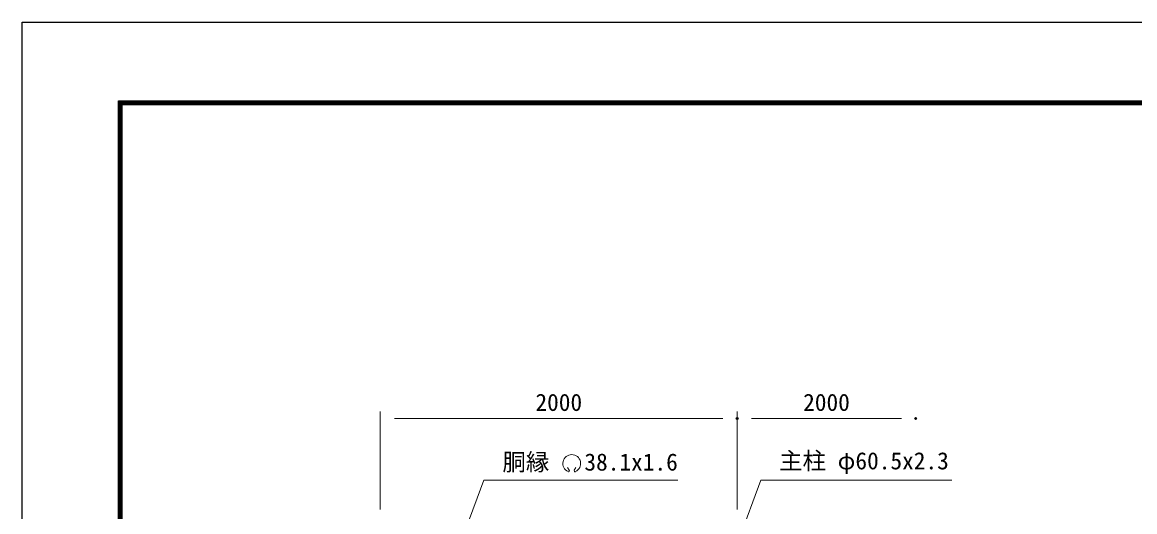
# Model space of a CAD drawing. Units: millimetres, scale not verified. Extents: x -8399 to 8401, y -5940 to 5940.
# Drawn here: x -8399 to -2166, y 3198 to 5940 of the extents above; entities that cross this region are included whole.
import ezdxf
from ezdxf.enums import TextEntityAlignment as Align

# ---------------------------------------------------------------- set-up
doc = ezdxf.new("R2010")
doc.units = ezdxf.units.MM
doc.header["$LTSCALE"] = 20
doc.header["$PDMODE"] = 32
doc.header["$PDSIZE"] = 10
for name, color, linetype, lineweight in [('0-5_D-STR-DIM', 7, 'Continuous', 13), ('0-9_D-STR-TXT', 7, 'Continuous', 13), ('0-E_D-TTL', 7, 'Continuous', 25)]:
    doc.layers.add(name, color=color, linetype=linetype, lineweight=lineweight)
doc.layers.add('0-7_Defpoints', color=8, linetype='Continuous')
doc.styles.add('ＭＳ ゴシック', font='')
doc.styles.get('ＭＳ ゴシック').set_extended_font_data('MS Gothic')

msp = doc.modelspace()

# ---------------------------------------------------------------- linework, layer by layer
at = {"layer": '0-5_D-STR-DIM'}
for p, q in [((-6393.42, 3210.45), (-6393.42, 3760.45)), ((-4393.42, 3210.45), (-4393.42, 3760.45)), ((-4393.42, 3210.45), (-4393.42, 3760.45)), ((-6313.42, 3720.45), (-4473.42, 3720.45)), ((-4313.42, 3720.45), (-3473.42, 3720.45))]:
    msp.add_line(p, q, dxfattribs=at)
at = {"layer": '0-7_Defpoints'}
for p in [(-4393.42, 3720.45), (-3393.42, 3720.45)]:
    msp.add_point(p, dxfattribs=at)
at = {"layer": '0-9_D-STR-TXT'}
for p, q in [((-5334.29, 3430.02), (-5343.5, 3445.97)), ((-5306.54, 3430.02), (-5297.33, 3445.97))]:
    msp.add_line(p, q, dxfattribs=at)
for points in [[(-4726.72, 3374.48), (-5812.5, 3374.48), (-5912.16, 3108.41)], [(-3190.85, 3374.48), (-4260.21, 3374.48), (-4382.89, 3046.99)]]:
    msp.add_lwpolyline(points, dxfattribs=at)
for centre, radius, start, end in [((-5320.42, 3468.16), 50.01, 294.32478, 245.67522), ((-5338.85, 3427.26), 5.26, 245.67522, 30), ((-5301.99, 3427.26), 5.26, 150, 294.32478)]:
    msp.add_arc(centre, radius, start, end, dxfattribs=at)
at = {"layer": '0-E_D-TTL', "color": 2}
msp.add_lwpolyline([(-8399.36, 5940.45), (8400.64, 5940.45), (8400.64, -5939.55), (-8399.36, -5939.55)], close=True, dxfattribs=at)
at = {"layer": '0-E_D-TTL'}
for points in [[(-7859.36, 5500.45), (7860.64, 5500.45), (7860.64, -5499.55), (-7859.36, -5499.55)], [(-7854.36, 5495.45), (7855.64, 5495.45), (7855.64, -5494.55), (-7854.36, -5494.55)], [(-7849.36, 5490.45), (7850.64, 5490.45), (7850.64, -5489.55), (-7849.36, -5489.55)], [(-7844.36, 5485.45), (7845.64, 5485.45), (7845.64, -5484.55), (-7844.36, -5484.55)], [(-7839.36, 5480.45), (7840.64, 5480.45), (7840.64, -5479.55), (-7839.36, -5479.55)]]:
    msp.add_lwpolyline(points, close=True, dxfattribs=at)

# ---------------------------------------------------------------- texts
at = {"layer": '0-5_D-STR-DIM', "style": 'ＭＳ ゴシック'}
for p in [(-5523.92, 3733.95), (-4023.92, 3733.95)]:
    msp.add_text('2000', height=96.19, dxfattribs=at).set_placement(p, align=Align.BOTTOM_LEFT)
at = {"layer": '0-9_D-STR-TXT', "style": 'ＭＳ ゴシック'}
for s, p in [('胴縁 \u300038.1x1.6', (-5708.62, 3399.65)), ('主柱 φ60.5x2.3', (-4158.37, 3406.51))]:
    msp.add_text(s, height=96.19, dxfattribs=at).set_placement(p, align=Align.BOTTOM_LEFT)

doc.saveas('drawing.dxf')
